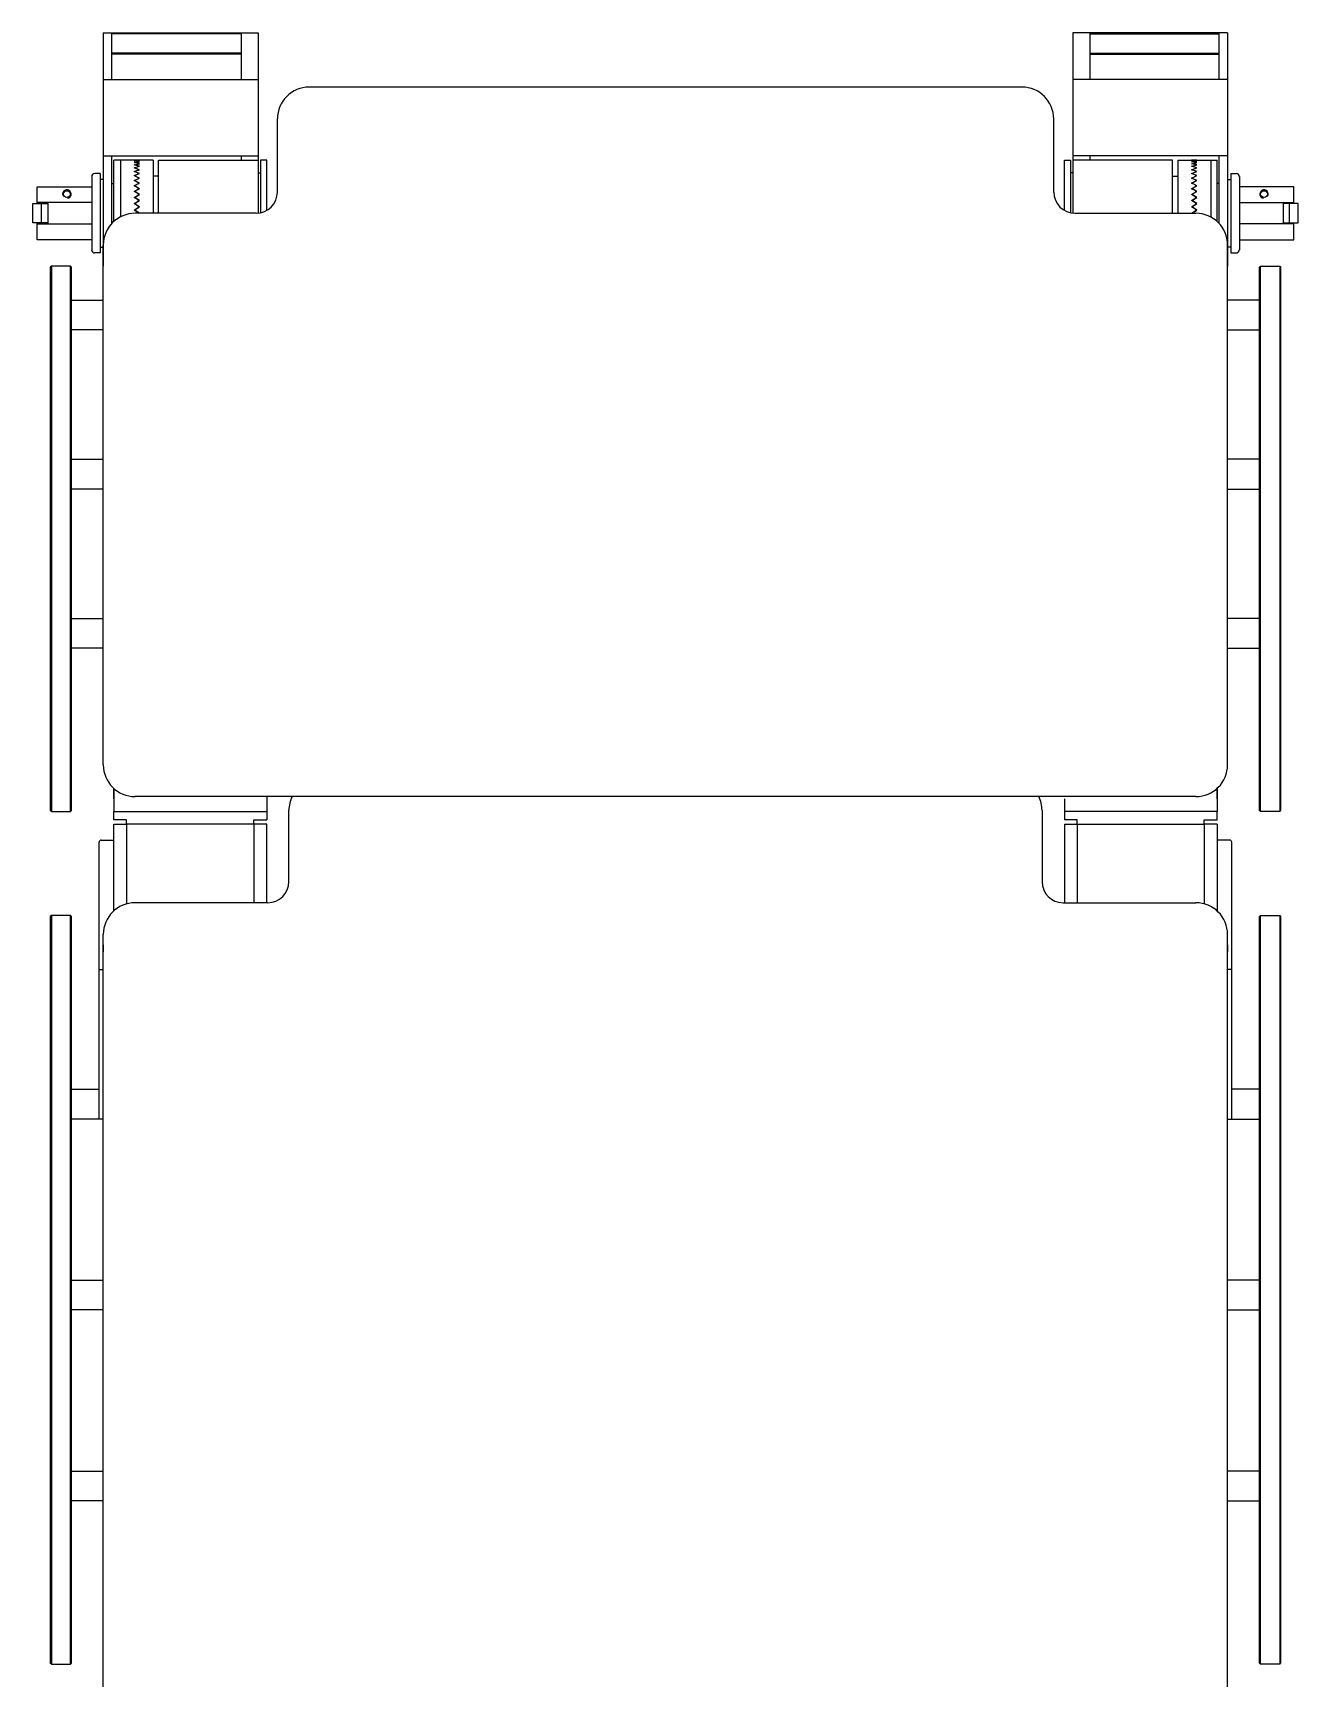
# Model space of a CAD drawing. Extents: x 3485972 to 3601240, y -673889 to -591207.
# Drawn here: x 3498583 to 3499370, y -609296 to -608273 of the extents above; entities that cross this region are included whole.
import ezdxf

# ---------------------------------------------------------------- set-up
doc = ezdxf.new("R2010")
doc.units = 0
doc.header["$LTSCALE"] = 6
doc.header["$MEASUREMENT"] = 0
doc.layers.add('medical equipment', color=4, linetype='CONTINUOUS')

msp = doc.modelspace()

# ---------------------------------------------------------------- linework, layer by layer
at = {"layer": 'medical equipment'}
for p, q in [((3498627, -608272.6), (3498627, -608417.8)), ((3498627, -608272.6), (3498723.4, -608272.6)), ((3498632.3, -608301.6), (3498632.3, -608272.6)), ((3498712.8, -608273.2), (3498632.3, -608273.2)), ((3498712.8, -608272.6), (3498712.8, -608301.6)), ((3498723.4, -608272.6), (3498723.4, -608384.7)), ((3499230.3, -608272.6), (3499230.3, -608384.7)), ((3499326.6, -608272.6), (3499230.3, -608272.6)), ((3499240.8, -608272.6), (3499240.8, -608301.6)), ((3499240.8, -608273.2), (3499321.3, -608273.2)), ((3499321.3, -608301.6), (3499321.3, -608272.6)), ((3499326.6, -608272.6), (3499326.6, -608417.8)), ((3498712.8, -608285.1), (3498632.3, -608285.1)), ((3498712.8, -608285.8), (3498632.3, -608285.8)), ((3499240.8, -608285.1), (3499321.3, -608285.1)), ((3499240.8, -608285.8), (3499321.3, -608285.8)), ((3498627, -608301.6), (3498723.4, -608301.6)), ((3499326.6, -608301.6), (3499230.3, -608301.6)), ((3499198.6, -608306.3), (3498755.1, -608306.3)), ((3498735.3, -608371.6), (3498735.3, -608326.1)), ((3499218.4, -608371.6), (3499218.4, -608326.1)), ((3498627, -608349.1), (3498723.4, -608349.1)), ((3498632.3, -608391.1), (3498632.3, -608349.1)), ((3498633.6, -608389.8), (3498633.6, -608351.8)), ((3498637.6, -608351.8), (3498633.6, -608351.8)), ((3498648.8, -608351.8), (3498637.6, -608351.8)), ((3498637.6, -608351.8), (3498637.6, -608387.1)), ((3498637.6, -608351.8), (3498637.6, -608387.1)), ((3498648.8, -608352), (3498646.2, -608351.8)), ((3498646.2, -608351.8), (3498648.8, -608351.8)), ((3498646.2, -608352.3), (3498648.8, -608352.1)), ((3498648.8, -608352.7), (3498646.2, -608352.3)), ((3498646.2, -608353.3), (3498648.8, -608352.8)), ((3498648.8, -608353.8), (3498646.2, -608353.3)), ((3498646.2, -608354.7), (3498648.8, -608354)), ((3498648.8, -608355.4), (3498646.2, -608354.7)), ((3498646.2, -608356.5), (3498648.8, -608355.7)), ((3498658, -608351.8), (3498646.8, -608351.8)), ((3498646.9, -608351.9), (3498646.9, -608351.8)), ((3498646.9, -608351.8), (3498649.5, -608351.8)), ((3498649.5, -608352.1), (3498646.9, -608351.9)), ((3498646.9, -608352.3), (3498649.5, -608352.1)), ((3498646.9, -608352.4), (3498646.9, -608352.3)), ((3498649.5, -608352.7), (3498646.9, -608352.4)), ((3498646.9, -608353.2), (3498649.5, -608352.7)), ((3498646.9, -608353.4), (3498646.9, -608353.2)), ((3498649.5, -608354), (3498646.9, -608353.4)), ((3498646.9, -608354.6), (3498649.5, -608354)), ((3498646.9, -608354.8), (3498646.9, -608354.6)), ((3498649.5, -608355.6), (3498646.9, -608354.8)), ((3498646.9, -608356.4), (3498649.5, -608355.6)), ((3498648.8, -608352.1), (3498648.8, -608352)), ((3498648.8, -608352.1), (3498648.8, -608352)), ((3498648.8, -608352.8), (3498648.8, -608352.7)), ((3498648.8, -608352.8), (3498648.8, -608352.7)), ((3498648.8, -608354), (3498648.8, -608353.8)), ((3498648.8, -608354), (3498648.8, -608353.8)), ((3498648.8, -608355.7), (3498648.8, -608355.4)), ((3498648.8, -608355.7), (3498648.8, -608355.4)), ((3498658, -608351.8), (3498658, -608384.8)), ((3498661.3, -608384.8), (3498661.3, -608351.8)), ((3498661.3, -608351.8), (3498723.4, -608351.8)), ((3498712.8, -608349.1), (3498712.8, -608351.8)), ((3498724.7, -608351.8), (3498724.7, -608384.5)), ((3498728.7, -608351.8), (3498724.7, -608351.8)), ((3498728.7, -608383), (3498728.7, -608351.8)), ((3499225, -608351.8), (3499228.9, -608351.8)), ((3499225, -608383), (3499225, -608351.8)), ((3499228.9, -608351.8), (3499228.9, -608384.5)), ((3499326.6, -608349.1), (3499230.3, -608349.1)), ((3499292.3, -608351.8), (3499230.3, -608351.8)), ((3499240.8, -608349.1), (3499240.8, -608351.8)), ((3499292.3, -608384.8), (3499292.3, -608351.8)), ((3499295.6, -608351.8), (3499295.6, -608384.8)), ((3499295.6, -608351.8), (3499306.8, -608351.8)), ((3499306.8, -608351.8), (3499304.1, -608351.8)), ((3499304.1, -608352.1), (3499306.8, -608351.9)), ((3499306.8, -608352.3), (3499304.1, -608352.1)), ((3499304.1, -608352.7), (3499306.8, -608352.4)), ((3499306.8, -608353.2), (3499304.1, -608352.7)), ((3499304.1, -608354), (3499306.8, -608353.4)), ((3499306.8, -608354.6), (3499304.1, -608354)), ((3499304.1, -608355.6), (3499306.8, -608354.8)), ((3499306.8, -608356.4), (3499304.1, -608355.6)), ((3499307.5, -608351.8), (3499304.8, -608351.8)), ((3499304.8, -608352), (3499307.5, -608351.8)), ((3499304.8, -608351.8), (3499316.1, -608351.8)), ((3499304.8, -608352.1), (3499304.8, -608352)), ((3499304.8, -608352.1), (3499304.8, -608352)), ((3499307.5, -608352.3), (3499304.8, -608352.1)), ((3499304.8, -608352.7), (3499307.5, -608352.3)), ((3499304.8, -608352.8), (3499304.8, -608352.7)), ((3499304.8, -608352.8), (3499304.8, -608352.7)), ((3499307.5, -608353.3), (3499304.8, -608352.8)), ((3499304.8, -608353.8), (3499307.5, -608353.3)), ((3499304.8, -608354), (3499304.8, -608353.8)), ((3499304.8, -608354), (3499304.8, -608353.8)), ((3499307.5, -608354.7), (3499304.8, -608354)), ((3499304.8, -608355.4), (3499307.5, -608354.7)), ((3499304.8, -608355.7), (3499304.8, -608355.4)), ((3499304.8, -608355.7), (3499304.8, -608355.4)), ((3499307.5, -608356.5), (3499304.8, -608355.7)), ((3499306.8, -608351.9), (3499306.8, -608351.8)), ((3499306.8, -608352.4), (3499306.8, -608352.3)), ((3499306.8, -608353.4), (3499306.8, -608353.2)), ((3499306.8, -608354.8), (3499306.8, -608354.6)), ((3499316.1, -608351.8), (3499316.1, -608387.1)), ((3499316.1, -608351.8), (3499316.1, -608387.1)), ((3499316.1, -608351.8), (3499320, -608351.8)), ((3499320, -608389.8), (3499320, -608351.8)), ((3499321.3, -608391.1), (3499321.3, -608349.1)), ((3498619.8, -608362), (3498619.8, -608407.5)), ((3498625, -608360), (3498621.7, -608360)), ((3498625, -608360), (3498625, -608409.5)), ((3498625, -608363.7), (3498625, -608405.9)), ((3498627, -608363.7), (3498625, -608363.7)), ((3498632.3, -608366.3), (3498633.6, -608366.3)), ((3498648.8, -608357.5), (3498646.2, -608356.5)), ((3498646.2, -608358.8), (3498648.8, -608357.8)), ((3498648.8, -608359.9), (3498646.2, -608358.8)), ((3498646.2, -608361.4), (3498648.8, -608360.3)), ((3498648.8, -608362.7), (3498646.2, -608361.4)), ((3498646.2, -608364.4), (3498648.8, -608363.1)), ((3498648.8, -608365.8), (3498646.2, -608364.4)), ((3498646.2, -608367.7), (3498648.8, -608366.2)), ((3498646.8, -608359), (3498646.8, -608358.6)), ((3498649.5, -608360.1), (3498646.8, -608359)), ((3498646.8, -608361.2), (3498649.5, -608360.1)), ((3498646.8, -608361.7), (3498646.8, -608361.2)), ((3498649.5, -608362.9), (3498646.8, -608361.7)), ((3498646.8, -608364.2), (3498649.5, -608362.9)), ((3498646.8, -608364.7), (3498646.8, -608364.2)), ((3498649.5, -608366.1), (3498646.8, -608364.7)), ((3498646.8, -608367.4), (3498649.5, -608366.1)), ((3498646.9, -608356.7), (3498646.9, -608356.4)), ((3498649.5, -608357.7), (3498646.9, -608356.7)), ((3498646.8, -608358.6), (3498649.5, -608357.7)), ((3498648.8, -608357.8), (3498648.8, -608357.5)), ((3498648.8, -608357.8), (3498648.8, -608357.5)), ((3498648.8, -608360.3), (3498648.8, -608359.9)), ((3498648.8, -608360.3), (3498648.8, -608359.9)), ((3498648.8, -608363.1), (3498648.8, -608362.7)), ((3498648.8, -608363.1), (3498648.8, -608362.7)), ((3498648.8, -608366.2), (3498648.8, -608365.8)), ((3498648.8, -608366.2), (3498648.8, -608365.8)), ((3498661.3, -608361.7), (3498658, -608361.7)), ((3498723.4, -608359.7), (3498724.7, -608359.7)), ((3499230.3, -608359.7), (3499228.9, -608359.7)), ((3499292.3, -608361.7), (3499295.6, -608361.7)), ((3499304.1, -608357.7), (3499306.8, -608356.7)), ((3499306.8, -608358.6), (3499304.1, -608357.7)), ((3499304.1, -608360.1), (3499306.8, -608359)), ((3499306.8, -608361.2), (3499304.1, -608360.1)), ((3499304.1, -608362.9), (3499306.8, -608361.7)), ((3499306.8, -608364.2), (3499304.1, -608362.9)), ((3499304.2, -608366.1), (3499306.8, -608364.7)), ((3499306.8, -608367.4), (3499304.2, -608366.1)), ((3499304.8, -608357.5), (3499307.5, -608356.5)), ((3499304.8, -608357.8), (3499304.8, -608357.5)), ((3499304.8, -608357.8), (3499304.8, -608357.5)), ((3499307.5, -608358.8), (3499304.8, -608357.8)), ((3499304.8, -608359.9), (3499307.5, -608358.8)), ((3499304.8, -608360.3), (3499304.8, -608359.9)), ((3499304.8, -608360.3), (3499304.8, -608359.9)), ((3499307.5, -608361.4), (3499304.8, -608360.3)), ((3499304.8, -608362.7), (3499307.5, -608361.4)), ((3499304.8, -608363.1), (3499304.8, -608362.7)), ((3499304.8, -608363.1), (3499304.8, -608362.7)), ((3499307.5, -608364.4), (3499304.8, -608363.1)), ((3499304.8, -608365.8), (3499307.5, -608364.4)), ((3499304.8, -608366.2), (3499304.8, -608365.8)), ((3499304.8, -608366.2), (3499304.8, -608365.8)), ((3499307.5, -608367.7), (3499304.8, -608366.2)), ((3499306.8, -608356.7), (3499306.8, -608356.4)), ((3499306.8, -608359), (3499306.8, -608358.6)), ((3499306.8, -608361.7), (3499306.8, -608361.2)), ((3499306.8, -608364.7), (3499306.8, -608364.2)), ((3499321.3, -608366.3), (3499320, -608366.3)), ((3499326.6, -608363.7), (3499328.6, -608363.7)), ((3499328.6, -608360), (3499328.6, -608409.5)), ((3499328.6, -608360), (3499331.9, -608360)), ((3499328.6, -608363.7), (3499328.6, -608405.9)), ((3499333.9, -608362), (3499333.9, -608407.5)), ((3498585.8, -608378.8), (3498585.8, -608368.3)), ((3498585.8, -608368.3), (3498619.8, -608368.3)), ((3498648.8, -608369.2), (3498646.2, -608367.7)), ((3498646.2, -608371.2), (3498648.8, -608369.7)), ((3498648.8, -608372.8), (3498646.2, -608371.2)), ((3498646.2, -608375), (3498648.8, -608373.3)), ((3498648.8, -608376.6), (3498646.2, -608375)), ((3498646.8, -608368), (3498646.8, -608367.4)), ((3498649.5, -608369.5), (3498646.8, -608368)), ((3498646.8, -608370.9), (3498649.5, -608369.5)), ((3498646.8, -608371.5), (3498646.8, -608370.9)), ((3498649.5, -608373.1), (3498646.8, -608371.5)), ((3498646.8, -608374.7), (3498649.5, -608373.1)), ((3498646.8, -608375.3), (3498646.8, -608374.7)), ((3498649.5, -608376.9), (3498646.8, -608375.3)), ((3498648.8, -608369.7), (3498648.8, -608369.2)), ((3498648.8, -608369.7), (3498648.8, -608369.2)), ((3498648.8, -608373.3), (3498648.8, -608372.8)), ((3498648.8, -608373.3), (3498648.8, -608372.8)), ((3498648.8, -608377.1), (3498648.8, -608376.6)), ((3498648.8, -608377.1), (3498648.8, -608376.6)), ((3499304.2, -608369.5), (3499306.8, -608368)), ((3499306.8, -608370.9), (3499304.2, -608369.5)), ((3499304.2, -608373.1), (3499306.8, -608371.5)), ((3499306.8, -608374.7), (3499304.2, -608373.1)), ((3499304.2, -608376.9), (3499306.8, -608375.3)), ((3499304.8, -608369.2), (3499307.5, -608367.7)), ((3499304.8, -608369.7), (3499304.8, -608369.2)), ((3499304.8, -608369.7), (3499304.8, -608369.2)), ((3499307.5, -608371.2), (3499304.8, -608369.7)), ((3499304.8, -608372.8), (3499307.5, -608371.2)), ((3499304.8, -608373.3), (3499304.8, -608372.8)), ((3499304.8, -608373.3), (3499304.8, -608372.8)), ((3499307.5, -608375), (3499304.8, -608373.3)), ((3499304.8, -608376.6), (3499307.5, -608375)), ((3499304.8, -608377.1), (3499304.8, -608376.6)), ((3499304.8, -608377.1), (3499304.8, -608376.6)), ((3499306.8, -608368), (3499306.8, -608367.4)), ((3499306.8, -608371.5), (3499306.8, -608370.9)), ((3499306.8, -608375.3), (3499306.8, -608374.7)), ((3499367.8, -608368.3), (3499333.9, -608368.3)), ((3499367.8, -608378.8), (3499367.8, -608368.3)), ((3498583.2, -608390.7), (3498583.2, -608378.8)), ((3498583.2, -608378.8), (3498592.4, -608378.8)), ((3498619.8, -608378.2), (3498585.8, -608378.2)), ((3498588.5, -608390.7), (3498588.5, -608378.8)), ((3498592.4, -608378.2), (3498592.4, -608391.4)), ((3498646.2, -608378.8), (3498648.8, -608377.1)), ((3498648.8, -608380.5), (3498646.2, -608378.8)), ((3498646.2, -608382.8), (3498648.8, -608381.1)), ((3498648.8, -608384.5), (3498646.2, -608382.8)), ((3498646.8, -608378.5), (3498649.5, -608376.9)), ((3498646.8, -608379.2), (3498646.8, -608378.5)), ((3498649.5, -608380.8), (3498646.8, -608379.2)), ((3498646.8, -608382.5), (3498649.5, -608380.8)), ((3498646.8, -608383.1), (3498646.8, -608382.5)), ((3498649.5, -608384.8), (3498646.8, -608383.1)), ((3498722.1, -608384.8), (3498646.8, -608384.8)), ((3498648.8, -608381.1), (3498648.8, -608380.5)), ((3498648.8, -608381.1), (3498648.8, -608380.5)), ((3498648.8, -608384.8), (3498648.8, -608384.5)), ((3499231.6, -608384.8), (3499306.8, -608384.8)), ((3499306.8, -608378.5), (3499304.2, -608376.9)), ((3499304.2, -608380.8), (3499306.8, -608379.2)), ((3499306.8, -608382.5), (3499304.2, -608380.8)), ((3499304.2, -608384.8), (3499306.8, -608383.1)), ((3499307.5, -608378.8), (3499304.8, -608377.1)), ((3499304.8, -608380.5), (3499307.5, -608378.8)), ((3499304.8, -608381.1), (3499304.8, -608380.5)), ((3499304.8, -608381.1), (3499304.8, -608380.5)), ((3499307.5, -608382.8), (3499304.8, -608381.1)), ((3499304.8, -608384.5), (3499307.5, -608382.8)), ((3499304.8, -608384.8), (3499304.8, -608384.5)), ((3499306.8, -608379.2), (3499306.8, -608378.5)), ((3499306.8, -608383.1), (3499306.8, -608382.5)), ((3499333.9, -608378.2), (3499367.8, -608378.2)), ((3499361.2, -608378.2), (3499361.2, -608391.4)), ((3499370.5, -608378.8), (3499361.2, -608378.8)), ((3499365.2, -608390.7), (3499365.2, -608378.8)), ((3499370.5, -608390.7), (3499370.5, -608378.8)), ((3498592.4, -608390.7), (3498583.2, -608390.7)), ((3498585.8, -608401.3), (3498585.8, -608390.7)), ((3498585.8, -608391.4), (3498619.8, -608391.4)), ((3499367.8, -608391.4), (3499333.9, -608391.4)), ((3499361.2, -608390.7), (3499370.5, -608390.7)), ((3499367.8, -608401.3), (3499367.8, -608390.7)), ((3498619.8, -608401.3), (3498585.8, -608401.3)), ((3498625, -608405.9), (3498627, -608405.9)), ((3498627, -608728), (3498627, -608404.6)), ((3499326.6, -608728), (3499326.6, -608404.6)), ((3499328.6, -608405.9), (3499326.6, -608405.9)), ((3499333.9, -608401.3), (3499367.8, -608401.3)), ((3498625, -608409.5), (3498621.7, -608409.5)), ((3499328.6, -608409.5), (3499331.9, -608409.5)), ((3498594.7, -608417.8), (3498594, -608418.4)), ((3498594, -608418.4), (3498594, -608756.4)), ((3498594.7, -608417.8), (3498594.7, -608757)), ((3498606.6, -608417.8), (3498594.7, -608417.8)), ((3498606.6, -608757), (3498606.6, -608417.8)), ((3498606.6, -608417.8), (3498607.2, -608418.4)), ((3498607.2, -608756.4), (3498607.2, -608418.4)), ((3499347.1, -608417.8), (3499346.4, -608418.4)), ((3499346.4, -608756.4), (3499346.4, -608418.4)), ((3499347.1, -608417.8), (3499359, -608417.8)), ((3499347.1, -608757), (3499347.1, -608417.8)), ((3499359, -608417.8), (3499359, -608757)), ((3499359, -608417.8), (3499359.6, -608418.4)), ((3499359.6, -608418.4), (3499359.6, -608756.4)), ((3498607.2, -608438.9), (3498627, -608438.9)), ((3498607.2, -608457.4), (3498607.2, -608438.9)), ((3499346.4, -608438.9), (3499326.6, -608438.9)), ((3499346.4, -608457.4), (3499346.4, -608438.9)), ((3498627, -608457.4), (3498607.2, -608457.4)), ((3499326.6, -608457.4), (3499346.4, -608457.4)), ((3498607.2, -608537.9), (3498627, -608537.9)), ((3498607.2, -608556.4), (3498607.2, -608537.9)), ((3499346.4, -608537.9), (3499326.6, -608537.9)), ((3499346.4, -608556.4), (3499346.4, -608537.9)), ((3498627, -608556.4), (3498607.2, -608556.4)), ((3499326.6, -608556.4), (3499346.4, -608556.4)), ((3498607.2, -608636.9), (3498627, -608636.9)), ((3498607.2, -608655.4), (3498607.2, -608636.9)), ((3499346.4, -608636.9), (3499326.6, -608636.9)), ((3499346.4, -608655.4), (3499346.4, -608636.9)), ((3498627, -608655.4), (3498607.2, -608655.4)), ((3499326.6, -608655.4), (3499346.4, -608655.4)), ((3498633.6, -608749.1), (3498633.6, -608742.7)), ((3498633.6, -608742.7), (3498633.6, -608757)), ((3499320, -608749.1), (3499320, -608742.7)), ((3499320, -608742.7), (3499320, -608757)), ((3498633.6, -608749.1), (3498633.6, -608757)), ((3499306.8, -608747.8), (3498646.8, -608747.8)), ((3498728.7, -608747.8), (3498728.7, -608757)), ((3499225, -608749.1), (3499225, -608757)), ((3499320, -608749.1), (3499320, -608757)), ((3498594.7, -608757), (3498594, -608756.4)), ((3498594.7, -608757), (3498606.6, -608757)), ((3498607.2, -608756.4), (3498606.6, -608757)), ((3498633.6, -608757), (3498728.7, -608757)), ((3498633.6, -608762.3), (3498633.6, -608757)), ((3498641.5, -608762.3), (3498633.6, -608762.3)), ((3498633.6, -608818.8), (3498633.6, -608764.9)), ((3498633.6, -608764.9), (3498637.6, -608764.9)), ((3498637.6, -608764.9), (3498641.5, -608764.9)), ((3498641.5, -608764.9), (3498641.5, -608762.3)), ((3498720.7, -608764.9), (3498641.5, -608764.9)), ((3498641.5, -608764.9), (3498641.5, -608814.5)), ((3498720.7, -608764.9), (3498720.7, -608762.3)), ((3498720.7, -608762.3), (3498728.7, -608762.3)), ((3498720.7, -608764.9), (3498720.7, -608813.8)), ((3498724.7, -608764.9), (3498720.7, -608764.9)), ((3498728.7, -608764.9), (3498724.7, -608764.9)), ((3498728.7, -608757), (3498728.7, -608762.3)), ((3498728.7, -608813.8), (3498728.7, -608764.9)), ((3498742.5, -608800.6), (3498742.5, -608756.3)), ((3499211.1, -608756.3), (3499211.1, -608800.6)), ((3499225, -608757), (3499225, -608762.3)), ((3499320, -608757), (3499225, -608757)), ((3499232.9, -608762.3), (3499225, -608762.3)), ((3499225, -608764.9), (3499225, -608813.8)), ((3499225, -608764.9), (3499228.9, -608764.9)), ((3499228.9, -608764.9), (3499232.9, -608764.9)), ((3499232.9, -608764.9), (3499232.9, -608762.3)), ((3499232.9, -608764.9), (3499232.9, -608813.8)), ((3499232.9, -608764.9), (3499312.1, -608764.9)), ((3499312.1, -608764.9), (3499312.1, -608762.3)), ((3499312.1, -608762.3), (3499320, -608762.3)), ((3499312.1, -608764.9), (3499312.1, -608814.5)), ((3499316.1, -608764.9), (3499312.1, -608764.9)), ((3499320, -608764.9), (3499316.1, -608764.9)), ((3499320, -608762.3), (3499320, -608757)), ((3499320, -608764.9), (3499320, -608818.8)), ((3499346.4, -608756.4), (3499347.1, -608757)), ((3499359, -608757), (3499347.1, -608757)), ((3499359, -608757), (3499359.6, -608756.4)), ((3498625.7, -608774.8), (3498633.6, -608774.8)), ((3499327.9, -608774.8), (3499320, -608774.8)), ((3498624.4, -608948.4), (3498624.4, -608776.2)), ((3499329.3, -608948.4), (3499329.3, -608776.2)), ((3498729.3, -608813.8), (3498646.8, -608813.8)), ((3499224.3, -608813.8), (3499306.8, -608813.8)), ((3498594.7, -608821.7), (3498594, -608822.4)), ((3498594, -608822.4), (3498594, -609287)), ((3498594.7, -608821.7), (3498594.7, -609287.7)), ((3498606.6, -608821.7), (3498594.7, -608821.7)), ((3498606.6, -609287.7), (3498606.6, -608821.7)), ((3498606.6, -608821.7), (3498607.2, -608822.4)), ((3498607.2, -609287), (3498607.2, -608822.4)), ((3499347.1, -608821.7), (3499346.4, -608822.4)), ((3499346.4, -609287), (3499346.4, -608822.4)), ((3499347.1, -609287.7), (3499347.1, -608821.7)), ((3499347.1, -608821.7), (3499359, -608821.7)), ((3499359, -608821.7), (3499359, -609287.7)), ((3499359, -608821.7), (3499359.6, -608822.4)), ((3499359.6, -608822.4), (3499359.6, -609287)), ((3498627, -609324.6), (3498627, -608833.6)), ((3499326.6, -609324.6), (3499326.6, -608833.6)), ((3498627, -608840.1), (3498627, -608844.3)), ((3499326.6, -608840.1), (3499326.6, -608844.3)), ((3498624.4, -608855.4), (3498627, -608855.4)), ((3499329.3, -608855.4), (3499326.6, -608855.4)), ((3498607.2, -608929.9), (3498624.4, -608929.9)), ((3499346.4, -608929.9), (3499329.3, -608929.9)), ((3498627, -608948.4), (3498607.2, -608948.4)), ((3498607.2, -608968.2), (3498607.2, -608949.7)), ((3499326.6, -608948.4), (3499346.4, -608948.4)), ((3499346.4, -608968.2), (3499346.4, -608949.7)), ((3498607.2, -609067.2), (3498607.2, -609048.7)), ((3498607.2, -609048.7), (3498627, -609048.7)), ((3499346.4, -609048.7), (3499326.6, -609048.7)), ((3499346.4, -609067.2), (3499346.4, -609048.7)), ((3498627, -609067.2), (3498607.2, -609067.2)), ((3499326.6, -609067.2), (3499346.4, -609067.2)), ((3498607.2, -609186), (3498607.2, -609167.5)), ((3498607.2, -609167.5), (3498627, -609167.5)), ((3499346.4, -609167.5), (3499326.6, -609167.5)), ((3499346.4, -609186), (3499346.4, -609167.5)), ((3498627, -609186), (3498607.2, -609186)), ((3499326.6, -609186), (3499346.4, -609186)), ((3498594.7, -609287.7), (3498594, -609287)), ((3498594.7, -609287.7), (3498606.6, -609287.7)), ((3498607.2, -609287), (3498606.6, -609287.7)), ((3499346.4, -609287), (3499347.1, -609287.7)), ((3499359, -609287.7), (3499347.1, -609287.7)), ((3499359, -609287.7), (3499359.6, -609287))]:
    msp.add_line(p, q, dxfattribs=at)
for centre in [(3498604.3, -608372.9), (3499349.3, -608372.9)]:
    msp.add_circle(centre, 2.14, dxfattribs=at)
for centre, radius, start, end in [((3498755.1, -608326.1), 19.8, 90, 180), ((3499198.6, -608326.1), 19.8, 0, 90), ((3498621.7, -608362), 1.98, 90, 180), ((3499331.9, -608362), 1.98, 0, 90), ((3498604.3, -608372.9), 2.64, 280, 210), ((3498722.1, -608371.6), 13.2, 270, 0), ((3499231.6, -608371.6), 13.2, 180, 270), ((3499349.3, -608372.9), 2.64, 330, 260), ((3498646.8, -608404.6), 19.8, 90, 180), ((3499306.8, -608404.6), 19.8, 0, 90), ((3498621.7, -608407.5), 1.98, 180, 270), ((3499331.9, -608407.5), 1.98, 270, 0), ((3498646.8, -608728), 19.8, 180, 270), ((3499306.8, -608728), 19.8, 270, 0), ((3498762.3, -608756.3), 19.8, 154.6371, 180), ((3499191.3, -608756.3), 19.8, 0, 25.3629), ((3498625.7, -608776.2), 1.32, 90, 180), ((3499327.9, -608776.2), 1.32, 0, 90), ((3498729.3, -608800.6), 13.2, 270, 0), ((3499224.3, -608800.6), 13.2, 180, 270), ((3498646.8, -608833.6), 19.8, 90, 180), ((3499306.8, -608833.6), 19.8, 0, 90)]:
    msp.add_arc(centre, radius, start, end, dxfattribs=at)

doc.saveas('drawing.dxf')
